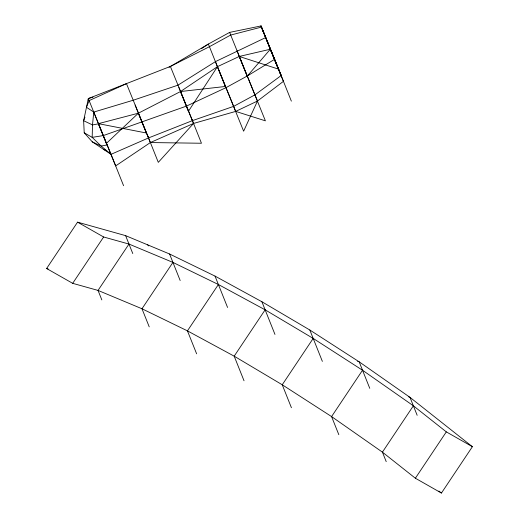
<?xml version="1.0" encoding="UTF-8"?>
<svg xmlns="http://www.w3.org/2000/svg" width="519" height="519" viewBox="0 0 519 519"><rect width="100%" height="100%" fill="white"/><g stroke="black" fill="none" stroke-linecap="round" stroke-linejoin="round"><path stroke-width="0.78" d="M88.191 100.148L88.347 98.545L170.375 66.426L209.397 46.716L230.65 35.058L261.42 27.118L281.155 75.56L254.991 94.828L233.686 106.35L192.432 120.635L148.564 137.918L111.027 154.331L92.259 141.843L84.227 132.799L83.624 120.719L88.347 98.545L92.985 97.157M84.954 117.125L83.624 120.719L92.505 124.91L98.552 123.827M46.613 268.511L77.558 222.158L125.611 235.645L169.57 253.992L215.028 276.102L261.9 301.747L309.824 330.013L359.161 361.814L410.004 397.379L472.387 446.697L441.442 493.05L415.369 478.226L382.419 452.146L331.576 416.582L282.239 384.774L234.186 356.17L187.443 330.863L141.985 308.76L98.033 290.413L72.686 283.335L46.613 268.511L48.163 268.946M72.686 283.335L103.631 236.982L128.978 244.06L172.931 262.406L218.389 284.509L265.131 309.824L313.184 338.42L362.522 370.229L413.364 405.793L446.314 431.873L472.387 446.697M128.978 244.06L98.033 290.413L101.834 299.911M172.931 262.406L141.985 308.76L149.232 326.866M218.389 284.509L187.443 330.863L196.63 353.822M265.131 309.824L234.186 356.17L244.027 380.777M313.184 338.42L282.239 384.774L291.425 407.733M362.522 370.229L331.576 416.582L338.823 434.688M413.364 405.793L382.419 452.146L386.22 461.644M415.369 478.226L446.314 431.873M270.321 49.24L239.253 56.454L217.435 66.685L180.502 91.539L138.385 113.194L98.389 123.665L115.659 165.918L150.387 142.556L193.542 123.451L235.71 111.397L257.476 101.043L283.445 81.347L270.321 49.24L247.174 76.248L237.027 50.875M201.657 48.546L208.379 44.05L229.632 32.392L261.005 25.95L281.155 75.56L261.005 25.95L274.512 59.367L247.271 76.001L226.012 87.64L186.47 106.103L103.339 135.569L92.174 137.366L84.227 132.799M169.038 67.295L208.379 44.05L225.35 86.478L180.502 91.539L193.542 123.451L158.301 162.35L147.117 134.389M265.637 37.589L215.411 61.638L177.939 85.181L133.169 100.245L93.757 112.078L86.426 107.258L89.125 100.602L88.347 98.545M107.186 144.95L101.14 146.04L92.259 141.843M98.389 123.665L146.3 132.987L135.115 105.026M357.61 361.347L359.161 361.814L369.768 388.342M408.511 396.756L410.004 397.379L417.166 415.297M103.696 149.504L105.895 150.465M77.558 222.158L103.631 236.982M438.918 491.058L441.442 493.05M123.58 185.711L111.027 154.331L101.14 146.04L92.174 137.366L92.505 124.91L93.757 112.078L89.125 100.602L126.474 83.65L148.564 137.918M147.591 244.819L148.771 245.922M192.432 120.635L170.375 66.426M111.027 154.331L93.757 112.078L106.311 143.458L138.385 113.194L150.387 142.556L201.463 143.244L191.868 119.26M215.411 61.638L243.625 131.19L257.476 101.043L239.253 56.454L278.242 69.033L261.005 25.95M274.129 58.05L291.36 101.14M309.824 330.013L322.37 361.386M178.867 87.458L188.416 111.332L217.435 66.685L235.71 111.397L265.397 120.836L229.632 32.392M261.9 301.747L274.973 334.431M215.028 276.102L227.575 307.475M169.57 253.992L180.177 280.519M125.611 235.645L132.78 253.564"/></g></svg>
